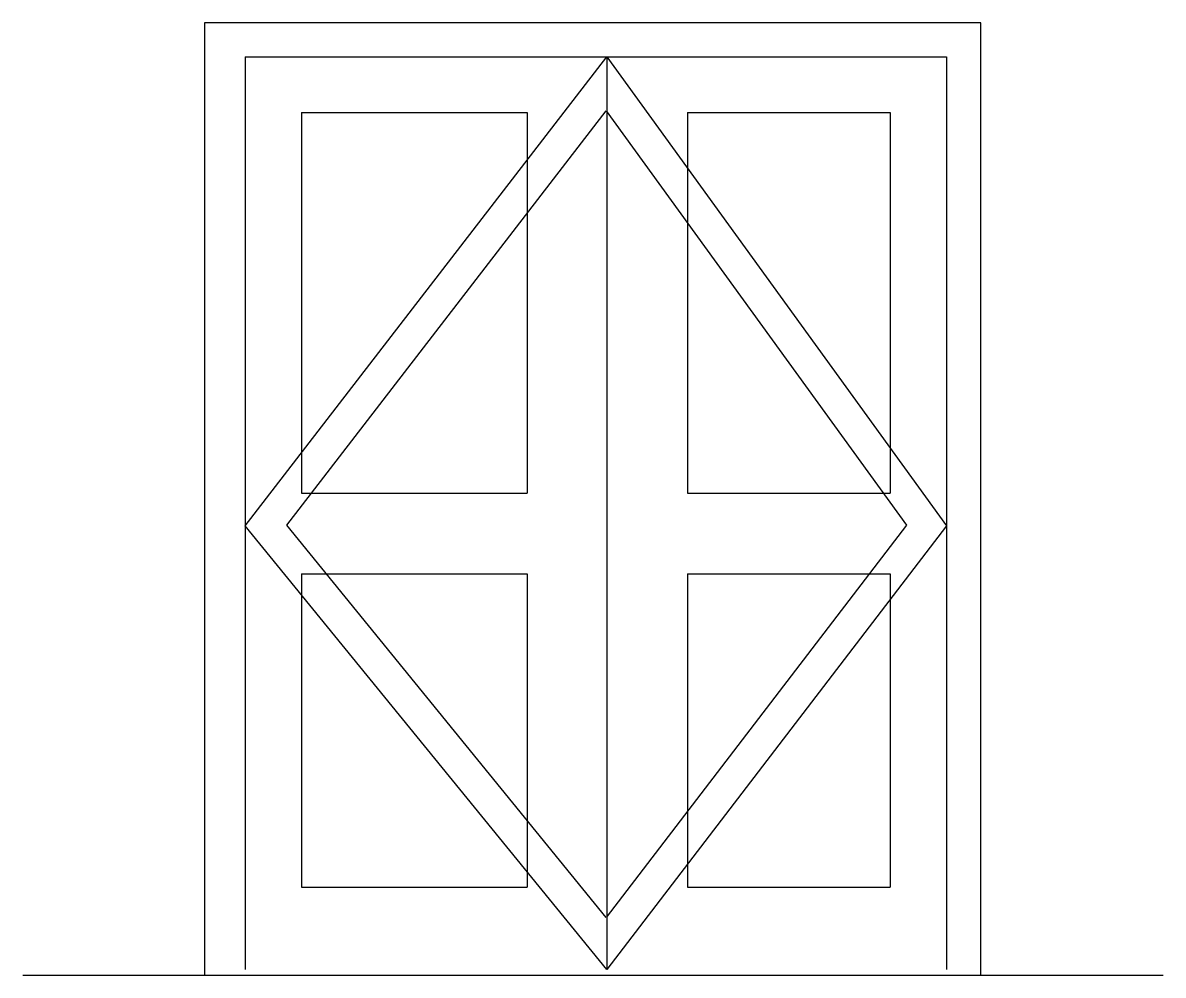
# Model space of a CAD drawing. Header units: metres. Extents: x 13446.5 to 13460.5, y 18474.7 to 18486.4.
import ezdxf

# ---------------------------------------------------------------- set-up
doc = ezdxf.new("R2010")
doc.units = ezdxf.units.M
for name, color, linetype in [('PUB_DIM', 90, 'Continuous'), ('STAIR', 2, 'Continuous'), ('WINDOW', 3, 'Continuous')]:
    doc.layers.add(name, color=color, linetype=linetype)

msp = doc.modelspace()

# ---------------------------------------------------------------- linework, layer by layer
for points in [[(13458.29, 18474.73), (13458.29, 18486.43), (13448.76, 18486.43), (13448.76, 18474.73)], [(13446.53, 18474.73), (13460.53, 18474.73)]]:
    msp.add_lwpolyline(points)
at = {"layer": 'PUB_DIM'}
for p, q in [((13449.26, 18486.01), (13449.26, 18474.8)), ((13449.26, 18480.25), (13453.7, 18486.01)), ((13453.7, 18486.01), (13457.87, 18480.25)), ((13453.7, 18486.01), (13453.7, 18474.8)), ((13457.87, 18486.01), (13457.87, 18474.8)), ((13449.95, 18485.33), (13449.95, 18480.65)), ((13452.72, 18485.33), (13452.72, 18480.65)), ((13454.69, 18485.33), (13454.69, 18480.65)), ((13457.18, 18485.33), (13457.18, 18480.65)), ((13449.95, 18479.66), (13449.95, 18475.81)), ((13452.72, 18479.66), (13452.72, 18475.81)), ((13454.69, 18479.66), (13454.69, 18475.81)), ((13457.18, 18479.66), (13457.18, 18475.81))]:
    msp.add_line(p, q, dxfattribs=at)
at = {"layer": 'STAIR'}
for p, q in [((13449.77, 18480.26), (13453.69, 18485.35)), ((13453.69, 18485.35), (13457.38, 18480.26)), ((13453.69, 18475.44), (13449.77, 18480.26)), ((13457.38, 18480.26), (13453.69, 18475.44))]:
    msp.add_line(p, q, dxfattribs=at)
at = {"layer": 'WINDOW'}
for p, q in [((13449.26, 18486.01), (13457.87, 18486.01)), ((13449.95, 18485.33), (13452.72, 18485.33)), ((13454.69, 18485.33), (13457.18, 18485.33)), ((13449.95, 18480.65), (13452.72, 18480.65)), ((13454.69, 18480.65), (13457.18, 18480.65)), ((13453.7, 18474.8), (13449.26, 18480.25)), ((13457.87, 18480.25), (13453.7, 18474.8)), ((13449.95, 18479.66), (13452.72, 18479.66)), ((13454.69, 18479.66), (13457.18, 18479.66)), ((13449.95, 18475.81), (13452.72, 18475.81)), ((13454.69, 18475.81), (13457.18, 18475.81))]:
    msp.add_line(p, q, dxfattribs=at)

doc.saveas('drawing.dxf')
